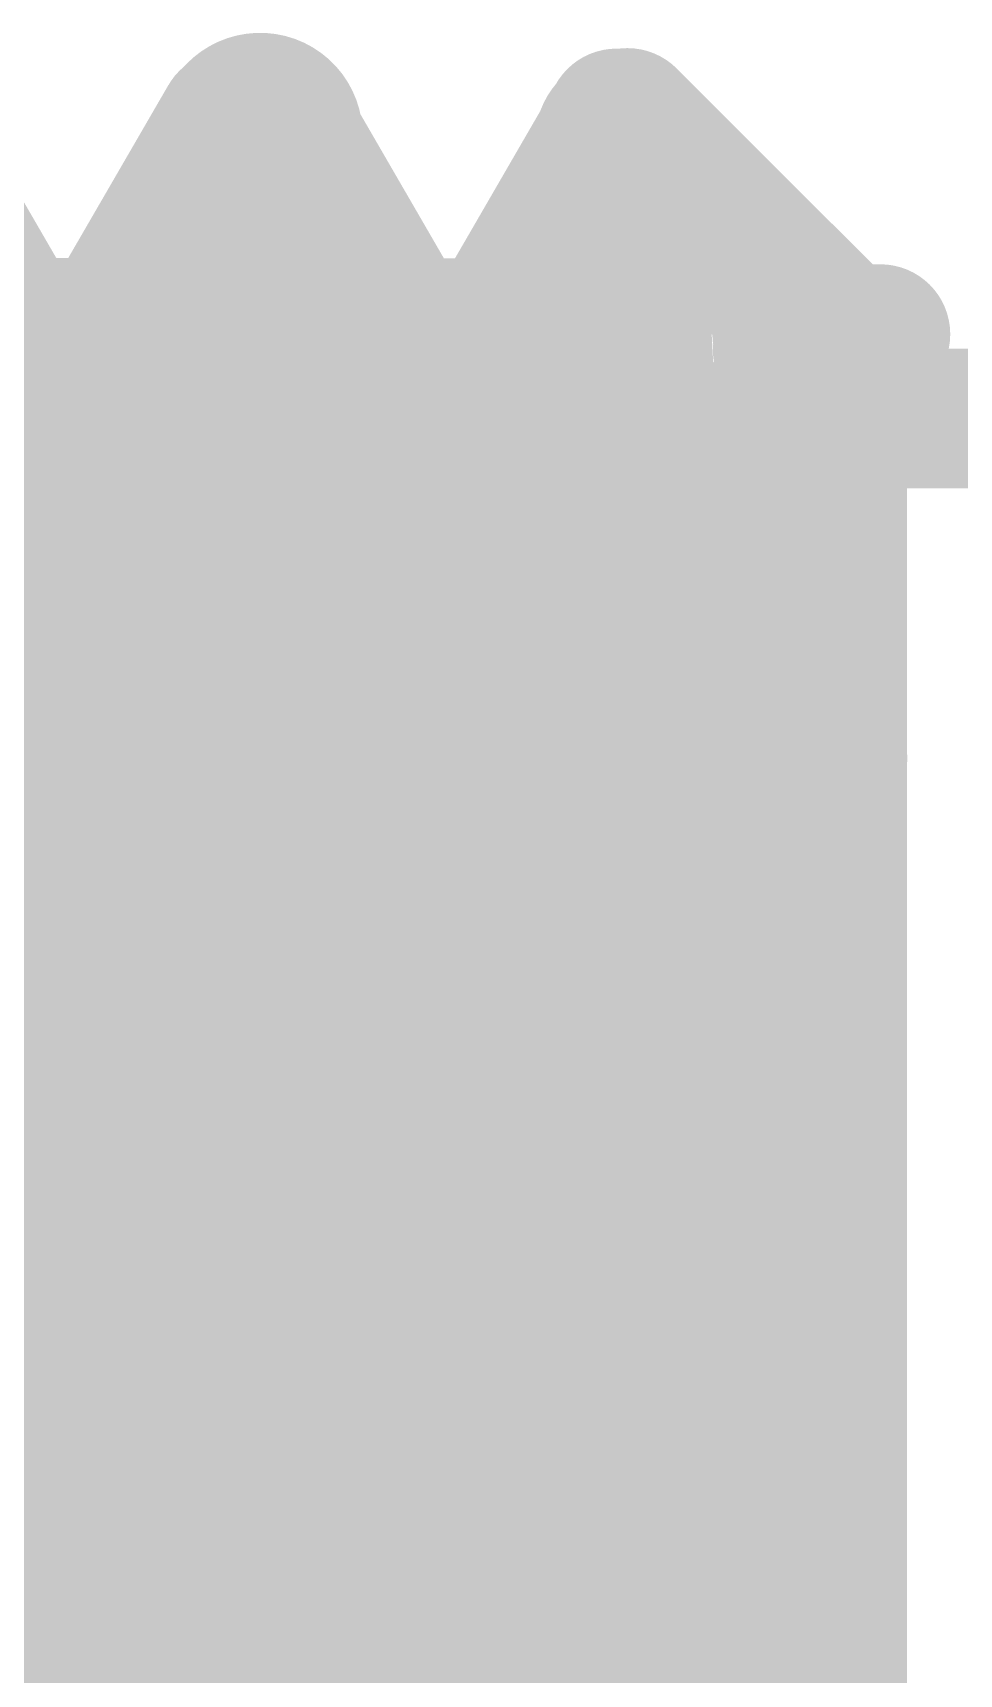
# Model space of a CAD drawing. Header units: millimetres. Extents: x 6.83 to 16.18, y 4.59 to 12.3.
# Drawn here: x 6.9629 to 7.0291, y 5.7708 to 5.8882 of the extents above; entities that cross this region are included whole.
import ezdxf

# ---------------------------------------------------------------- set-up
doc = ezdxf.new("R2010")
doc.units = ezdxf.units.MM
doc.header["$MEASUREMENT"] = 0
doc.layers.add('TopOverlay', color=2, linetype='Continuous')

msp = doc.modelspace()

# ---------------------------------------------------------------- linework, layer by layer
at = {"layer": 'TopOverlay', "const_width": 0.01}
for points in [[(6.9768272, 5.8806508, -3.620632245332294), (6.9782676, 5.8787344)], [(6.9791838, 5.875851, -0.05058404973358496), (6.9805688, 5.8821382)], [(6.9805689, 5.8821382, -0.01974520334504206), (6.9812614, 5.8797154)], [(7.0038978, 5.8798814, -0.3876766281688802), (7.0045668, 5.8817086)], [(6.9761624, 5.8781608, -0.02093673296520338), (6.9768271, 5.8806507)], [(7.0054309, 5.8809785, -0.01698169080723096), (7.0070587, 5.850807)], [(6.9812613, 5.8797154, -0.02474195630065146), (6.9819538, 5.875851)], [(7.00323, 5.8743767, -0.01122441712861693), (7.0038978, 5.8798813)], [(6.9754978, 5.8740077, -0.02395147392654621), (6.9761624, 5.8781608)], [(6.9782675, 5.8787343, -0.008109974182299048), (6.9789882, 5.8711435)], [(6.9784914, 5.8691476, -0.01327861982527306), (6.9791839, 5.8758511)], [(6.9819539, 5.875851, -0.01327853120147459), (6.9826464, 5.8691474)], [(6.9748332, 5.8667463, -0.01073074435508702), (6.9754978, 5.8740078)], [(7.0025611, 5.8667844, -0.006836241171460583), (7.00323, 5.8743767)], [(6.977799, 5.8592205, -0.005152494999374106), (6.9784915, 5.8691476)], [(6.9826463, 5.8691474, -0.005152457688708259), (6.9833388, 5.8592202)], [(6.9682108, 5.8666164, -0.005306519033942178), (6.9682392, 5.866789)], [(6.9682392, 5.866789, -0.01039464427181771), (6.9682677, 5.8669342)], [(6.9682677, 5.8669342, -0.02326882948753859), (6.9682961, 5.867043)], [(6.9682961, 5.867043, -0.07629403767443692), (6.9683246, 5.8671062)], [(6.9683245, 5.8671062, -0.4853903803585072), (6.968353, 5.8671148)], [(6.968353, 5.8671147, -0.1216568620260989), (6.9683815, 5.8670624)], [(6.9683815, 5.8670624, -0.02364708106861021), (6.96841, 5.8669638)], [(6.96841, 5.8669638, -0.005274948820598039), (6.9684385, 5.866842)], [(6.9684385, 5.866842, -0.0955930982524368), (6.9711563, 5.8478146)], [(6.9865128, 5.8476284, -0.09316207417608682), (6.9892174, 5.8670428)], [(6.9892174, 5.8670428, -0.0854716310265636), (6.9906046, 5.86196)], [(6.9590639, 5.8509273, -0.3618337891088683), (6.9618316, 5.8657452)], [(6.9618315, 5.8657452, -0.09876718133826155), (6.9631866, 5.8599219)], [(6.994493, 5.8600398, -0.1976352783957118), (6.9958778, 5.8655819)], [(6.9961465, 5.8660975, -0.136149057804307), (6.9988578, 5.8476659)], [(6.9906045, 5.86196, -0.0167532485353192), (6.9919913, 5.8469683)], [(6.9658274, 5.8486798, -0.005338427866208605), (6.9669514, 5.8610176)], [(7.0130691, 5.8292283, -0.01448588326106275), (7.0154886, 5.8615713)], [(6.9631867, 5.8599219, -0.01156821772016065), (6.9645412, 5.8432406)], [(6.9931084, 5.8427303, -0.009570692669118698), (6.994493, 5.8600398)], [(6.9576796, 5.8293535, -0.006271319369523165), (6.9590639, 5.8509272)], [(6.9647011, 5.831128, -0.005876777637598842), (6.9658273, 5.8486797)], [(6.9711562, 5.8478146, -0.004600408952048649), (6.9725152, 5.825165)], [(6.98516, 5.8252269, -0.005334933454664526), (6.986513, 5.8476284)], [(6.9988577, 5.8476659, -0.005231227283991229), (7.0002132, 5.8252495)], [(6.9919913, 5.8469683, -0.004398921093132588), (6.9933781, 5.8234624)]]:
    msp.add_lwpolyline(points, format="xyb", dxfattribs=at)
for points in [[(6.9751964, 5.8790108), (6.9769163, 5.8819816)], [(6.9771064, 5.8821382), (6.9805689, 5.8821382)], [(6.9807947, 5.8819845), (6.9816748, 5.8804636)], [(7.0029148, 5.8791043), (7.0046507, 5.8821042)], [(7.0045668, 5.8817085), (7.0054127, 5.8809963)], [(7.0054127, 5.8809962), (7.0054127, 5.8821382)], [(7.0054127, 5.8821382), (7.0122239, 5.8753273)], [(6.9816748, 5.8804636), (6.9825549, 5.8789427)], [(7.0054127, 5.8576203), (7.0054127, 5.8809962)], [(6.9743365, 5.8775254), (6.9751964, 5.8790108)], [(6.9825549, 5.8789427), (6.983435, 5.8774217)], [(7.0020468, 5.8776043), (7.0029148, 5.8791043)], [(6.9734765, 5.8760401), (6.9743365, 5.8775254)], [(6.983435, 5.8774217), (6.9843151, 5.8759008)], [(7.0011788, 5.8761043), (7.0020468, 5.8776043)], [(6.9726166, 5.8745547), (6.9734765, 5.8760401)], [(6.9843151, 5.8759008), (6.9851953, 5.8743799)], [(7.0003108, 5.8746043), (7.0011788, 5.8761043)], [(6.9717566, 5.8730694), (6.9726166, 5.8745547)], [(6.9994428, 5.8731042), (7.0003108, 5.8746043)], [(7.0122285, 5.8753189), (7.0169494, 5.8671426)], [(7.0122297, 5.8753195), (7.0204095, 5.8671401)], [(6.9574926, 5.874383), (6.9583728, 5.8728621)], [(6.9851953, 5.8743799), (6.9860755, 5.872859)], [(6.9583728, 5.8728621), (6.959253, 5.8713412)], [(6.9708966, 5.8715841), (6.9717566, 5.8730694)], [(6.9860755, 5.872859), (6.9869557, 5.8713382)], [(6.9985747, 5.8716042), (6.9994428, 5.8731042)], [(6.959253, 5.8713412), (6.9601332, 5.8698203)], [(6.9700365, 5.8700988), (6.9708966, 5.8715841)], [(6.9789882, 5.8711436), (6.9797086, 5.861365)], [(6.9869557, 5.8713382), (6.9878359, 5.8698173)], [(6.9977066, 5.8701041), (6.9985747, 5.8716042)], [(6.9691765, 5.8686135), (6.9700365, 5.8700988)], [(6.9968385, 5.868604), (6.9977066, 5.8701041)], [(6.9601332, 5.8698203), (6.9618937, 5.8667786)], [(6.9878359, 5.8698173), (6.9895964, 5.8667757)], [(6.9683165, 5.8671283), (6.9691765, 5.8686135)], [(6.9959704, 5.8671039), (6.9968385, 5.868604)], [(6.9614731, 5.8671283), (6.9616913, 5.8671283)], [(6.9616913, 5.8671283), (6.9684848, 5.8671283)], [(6.9680865, 5.8667314), (6.9683165, 5.8671283)], [(6.968154, 5.8662257), (6.9682108, 5.8666164)], [(6.9741687, 5.8564635), (6.9748332, 5.8667463)], [(6.9891787, 5.8671039), (6.9894063, 5.8671039)], [(6.9894063, 5.8671039), (6.9961904, 5.8671039)], [(6.9958173, 5.8668395), (6.9959704, 5.8671039)], [(7.0018924, 5.8566698), (7.0025611, 5.8667844)], [(7.0164854, 5.8666733), (7.020413, 5.8666733)], [(7.0165247, 5.8655229), (7.0169494, 5.8671426)], [(7.0169506, 5.8670857), (7.0204107, 5.8670857)], [(7.020413, 5.6551383), (7.020413, 5.8671366)], [(7.020413, 5.8653084), (7.020413, 5.8670857)], [(7.020413, 5.8666733), (7.0234971, 5.8666733)], [(6.9797086, 5.861365), (6.9804291, 5.8493219)], [(7.020413, 5.8606383), (7.16941, 5.8606383)], [(6.9771064, 5.8466983), (6.9777989, 5.8592205)], [(6.9833388, 5.8592203), (6.9840313, 5.8466981)], [(6.9735041, 5.8439034), (6.9741687, 5.8564635)], [(7.0012241, 5.8443314), (7.0018924, 5.8566698)], [(7.0070587, 5.850807), (7.0078839, 5.8235202)], [(6.9804291, 5.8493219), (6.9811497, 5.8348017)], [(6.9764139, 5.8321891), (6.9771064, 5.8466983)], [(6.9840313, 5.8466981), (6.9847238, 5.832189)], [(7.0005558, 5.8301146), (7.0012241, 5.8443314)], [(6.9645411, 5.8432406), (6.9658956, 5.8191765)], [(6.9728396, 5.8296573), (6.9735041, 5.8439034)], [(6.9917232, 5.818026), (6.9931083, 5.8427303)], [(7.0194237, 5.8177714), (7.0204095, 5.8363911)], [(7.019807, 5.8191265), (7.0204248, 5.8364056)], [(6.9811497, 5.8348017), (6.9818704, 5.8181525)], [(6.9635758, 5.8085971), (6.9647012, 5.831128)], [(6.9757214, 5.816042), (6.9764139, 5.8321891)], [(6.9847238, 5.832189), (6.9854163, 5.8160418)], [(6.9998871, 5.8143048), (7.0005558, 5.8301146)], [(6.9721751, 5.8139802), (6.9728396, 5.8296573)], [(7.0118593, 5.8045108), (7.0130691, 5.8292283)], [(6.9838076, 5.7966887), (6.9851599, 5.8252269)], [(7.0002132, 5.8252495), (7.0015695, 5.7966647)], [(6.9725152, 5.8251649), (6.9738741, 5.7965624)], [(6.9933782, 5.8234624), (6.9947649, 5.7938885)], [(7.0078839, 5.8235202), (7.0087113, 5.7911077)], [(6.9658956, 5.8191765), (6.9672501, 5.7896208)], [(7.0192343, 5.7990582), (7.019807, 5.8191265)], [(6.9818704, 5.8181525), (6.9825911, 5.7999678)], [(6.9903386, 5.7875508), (6.9917232, 5.818026)], [(7.0184394, 5.7968796), (7.0194237, 5.8177714)], [(6.9577166, 5.8160418), (6.9584091, 5.7985454)], [(6.9750289, 5.7985455), (6.9757214, 5.816042)], [(6.9854163, 5.8160418), (6.9861088, 5.7985454)], [(6.9715105, 5.7970917), (6.9721751, 5.8139802)], [(6.9992184, 5.7972747), (6.9998871, 5.8143048)], [(6.9624509, 5.7831865), (6.9635758, 5.8085971)], [(7.0106499, 5.776728), (7.0118593, 5.8045108)], [(6.9825911, 5.7999678), (6.9833115, 5.7807983)], [(6.9584091, 5.7985454), (6.9597941, 5.7611383)], [(6.9743364, 5.7800842), (6.9750289, 5.7985455)], [(6.9861088, 5.7985454), (6.9874938, 5.7611383)], [(7.0186311, 5.777067), (7.0192343, 5.7990582)], [(6.9701815, 5.7611383), (6.9715105, 5.7970917)], [(6.9978818, 5.7611392), (6.9992184, 5.7972747)], [(6.9738741, 5.7965624), (6.9752336, 5.7645807)], [(6.9824553, 5.7648848), (6.9838076, 5.7966887)], [(7.0015695, 5.7966647), (7.0029252, 5.764785)], [(7.0174553, 5.7737704), (7.0184394, 5.7968796)], [(6.9947649, 5.7938885), (6.9961521, 5.7610774)], [(7.0087113, 5.7911077), (7.0095504, 5.7562514)], [(6.9672501, 5.7896208), (6.9686052, 5.7573996)], [(6.9889536, 5.7545792), (6.9903386, 5.7875508)], [(6.9613244, 5.7562911), (6.9624509, 5.7831865)], [(6.9833115, 5.7807983), (6.9840319, 5.7611383)], [(6.9736439, 5.7611383), (6.9743364, 5.7800842)], [(7.0180289, 5.7542111), (7.0186311, 5.777067)], [(7.0094403, 5.7477266), (7.0106499, 5.776728)], [(7.0164697, 5.7501538), (7.0174553, 5.7737704)]]:
    msp.add_lwpolyline(points, dxfattribs=at)
at = {"layer": 'TopOverlay', "const_width": 0.005}
for points in [[(6.9744163, 5.8819816, 1), (6.9794163, 5.8819816, 1)], [(6.9746064, 5.8821382, 1), (6.9796064, 5.8821382, 1)], [(6.9780688, 5.8821382, 1), (6.9830688, 5.8821382, 1)], [(6.9780689, 5.8821382, 1), (6.9830689, 5.8821382, 1)], [(6.9780689, 5.8821382, 1), (6.9830689, 5.8821382, 1)], [(6.9782947, 5.8819845, 1), (6.9832947, 5.8819845, 1)], [(7.0020668, 5.8817086, 1), (7.0070668, 5.8817086, 1)], [(7.0020668, 5.8817085, 1), (7.0070668, 5.8817085, 1)], [(7.0021507, 5.8821042, 1), (7.0071507, 5.8821042, 1)], [(7.0029127, 5.8821382, 1), (7.0079127, 5.8821382, 1)], [(7.0029127, 5.8821382, 1), (7.0079127, 5.8821382, 1)], [(6.9743271, 5.8806507, 1), (6.9793271, 5.8806507, 1)], [(6.9743272, 5.8806508, 1), (6.9793272, 5.8806508, 1)], [(6.9791748, 5.8804636, 1), (6.9841748, 5.8804636, 1)], [(6.9791748, 5.8804636, 1), (6.9841748, 5.8804636, 1)], [(7.0029127, 5.8809963, 1), (7.0079127, 5.8809963, 1)], [(7.0029127, 5.8809962, 1), (7.0079127, 5.8809962, 1)], [(7.0029127, 5.8809962, 1), (7.0079127, 5.8809962, 1)], [(7.0029309, 5.8809785, 1), (7.0079309, 5.8809785, 1)], [(6.9787613, 5.8797154, 1), (6.9837613, 5.8797154, 1)], [(6.9787614, 5.8797154, 1), (6.9837614, 5.8797154, 1)], [(7.0013978, 5.8798814, 1), (7.0063978, 5.8798814, 1)], [(7.0013978, 5.8798813, 1), (7.0063978, 5.8798813, 1)], [(6.9726964, 5.8790108, 1), (6.9776964, 5.8790108, 1)], [(6.9726964, 5.8790108, 1), (6.9776964, 5.8790108, 1)], [(6.9736624, 5.8781608, 1), (6.9786624, 5.8781608, 1)], [(6.9736624, 5.8781608, 1), (6.9786624, 5.8781608, 1)], [(6.9757675, 5.8787343, 1), (6.9807675, 5.8787343, 1)], [(6.9757676, 5.8787344, 1), (6.9807676, 5.8787344, 1)], [(6.9800549, 5.8789427, 1), (6.9850549, 5.8789427, 1)], [(6.9800549, 5.8789427, 1), (6.9850549, 5.8789427, 1)], [(7.0004148, 5.8791043, 1), (7.0054148, 5.8791043, 1)], [(7.0004148, 5.8791043, 1), (7.0054148, 5.8791043, 1)], [(6.9718365, 5.8775254, 1), (6.9768365, 5.8775254, 1)], [(6.9718365, 5.8775254, 1), (6.9768365, 5.8775254, 1)], [(6.980935, 5.8774217, 1), (6.985935, 5.8774217, 1)], [(6.980935, 5.8774217, 1), (6.985935, 5.8774217, 1)], [(6.9995468, 5.8776043, 1), (7.0045468, 5.8776043, 1)], [(6.9995468, 5.8776043, 1), (7.0045468, 5.8776043, 1)], [(6.9709765, 5.8760401, 1), (6.9759765, 5.8760401, 1)], [(6.9709765, 5.8760401, 1), (6.9759765, 5.8760401, 1)], [(6.9766838, 5.875851, 1), (6.9816838, 5.875851, 1)], [(6.9766839, 5.8758511, 1), (6.9816839, 5.8758511, 1)], [(6.9794538, 5.875851, 1), (6.9844538, 5.875851, 1)], [(6.9794539, 5.875851, 1), (6.9844539, 5.875851, 1)], [(6.9818151, 5.8759008, 1), (6.9868151, 5.8759008, 1)], [(6.9818151, 5.8759008, 1), (6.9868151, 5.8759008, 1)], [(6.9986788, 5.8761043, 1), (7.0036788, 5.8761043, 1)], [(6.9986788, 5.8761043, 1), (7.0036788, 5.8761043, 1)], [(6.9701166, 5.8745547, 1), (6.9751166, 5.8745547, 1)], [(6.9701166, 5.8745547, 1), (6.9751166, 5.8745547, 1)], [(6.9978108, 5.8746043, 1), (7.0028108, 5.8746043, 1)], [(6.9978108, 5.8746043, 1), (7.0028108, 5.8746043, 1)], [(7.0097239, 5.8753273, 1), (7.0147239, 5.8753273, 1)], [(7.0097285, 5.8753189, 1), (7.0147285, 5.8753189, 1)], [(7.0097297, 5.8753195, 1), (7.0147297, 5.8753195, 1)], [(6.9729978, 5.8740078, 1), (6.9779978, 5.8740078, 1)], [(6.9729978, 5.8740077, 1), (6.9779978, 5.8740077, 1)], [(6.9826953, 5.8743799, 1), (6.9876953, 5.8743799, 1)], [(6.9826953, 5.8743799, 1), (6.9876953, 5.8743799, 1)], [(7.00073, 5.8743767, 1), (7.00573, 5.8743767, 1)], [(7.00073, 5.8743767, 1), (7.00573, 5.8743767, 1)], [(6.9558728, 5.8728621, 1), (6.9608728, 5.8728621, 1)], [(6.9558728, 5.8728621, 1), (6.9608728, 5.8728621, 1)], [(6.9692566, 5.8730694, 1), (6.9742566, 5.8730694, 1)], [(6.9692566, 5.8730694, 1), (6.9742566, 5.8730694, 1)], [(6.9835755, 5.872859, 1), (6.9885755, 5.872859, 1)], [(6.9835755, 5.872859, 1), (6.9885755, 5.872859, 1)], [(6.9969428, 5.8731042, 1), (7.0019428, 5.8731042, 1)], [(6.9969428, 5.8731042, 1), (7.0019428, 5.8731042, 1)], [(6.956753, 5.8713412, 1), (6.961753, 5.8713412, 1)], [(6.956753, 5.8713412, 1), (6.961753, 5.8713412, 1)], [(6.9683966, 5.8715841, 1), (6.9733966, 5.8715841, 1)], [(6.9683966, 5.8715841, 1), (6.9733966, 5.8715841, 1)], [(6.9764882, 5.8711436, 1), (6.9814882, 5.8711436, 1)], [(6.9764882, 5.8711435, 1), (6.9814882, 5.8711435, 1)], [(6.9844557, 5.8713382, 1), (6.9894557, 5.8713382, 1)], [(6.9844557, 5.8713382, 1), (6.9894557, 5.8713382, 1)], [(6.9960747, 5.8716042, 1), (7.0010747, 5.8716042, 1)], [(6.9960747, 5.8716042, 1), (7.0010747, 5.8716042, 1)], [(6.9675365, 5.8700988, 1), (6.9725365, 5.8700988, 1)], [(6.9675365, 5.8700988, 1), (6.9725365, 5.8700988, 1)], [(6.9952066, 5.8701041, 1), (7.0002066, 5.8701041, 1)], [(6.9952066, 5.8701041, 1), (7.0002066, 5.8701041, 1)], [(6.9576332, 5.8698203, 1), (6.9626332, 5.8698203, 1)], [(6.9576332, 5.8698203, 1), (6.9626332, 5.8698203, 1)], [(6.9759914, 5.8691476, 1), (6.9809914, 5.8691476, 1)], [(6.9759915, 5.8691476, 1), (6.9809915, 5.8691476, 1)], [(6.9801463, 5.8691474, 1), (6.9851463, 5.8691474, 1)], [(6.9801464, 5.8691474, 1), (6.9851464, 5.8691474, 1)], [(6.9853359, 5.8698173, 1), (6.9903359, 5.8698173, 1)], [(6.9853359, 5.8698173, 1), (6.9903359, 5.8698173, 1)], [(6.9666765, 5.8686135, 1), (6.9716765, 5.8686135, 1)], [(6.9666765, 5.8686135, 1), (6.9716765, 5.8686135, 1)], [(6.9943385, 5.868604, 1), (6.9993385, 5.868604, 1)], [(6.9943385, 5.868604, 1), (6.9993385, 5.868604, 1)], [(6.9589731, 5.8671283, 1), (6.9639731, 5.8671283, 1)], [(6.9591913, 5.8671283, 1), (6.9641913, 5.8671283, 1)], [(6.9591913, 5.8671283, 1), (6.9641913, 5.8671283, 1)], [(6.9593937, 5.8667786, 1), (6.9643937, 5.8667786, 1)], [(6.9655865, 5.8667314, 1), (6.9705865, 5.8667314, 1)], [(6.9657108, 5.8666164, 1), (6.9707108, 5.8666164, 1)], [(6.9657108, 5.8666164, 1), (6.9707108, 5.8666164, 1)], [(6.9657392, 5.866789, 1), (6.9707392, 5.866789, 1)], [(6.9657392, 5.866789, 1), (6.9707392, 5.866789, 1)], [(6.9657677, 5.8669342, 1), (6.9707677, 5.8669342, 1)], [(6.9657677, 5.8669342, 1), (6.9707677, 5.8669342, 1)], [(6.9657961, 5.867043, 1), (6.9707961, 5.867043, 1)], [(6.9657961, 5.867043, 1), (6.9707961, 5.867043, 1)], [(6.9658165, 5.8671283, 1), (6.9708165, 5.8671283, 1)], [(6.9658165, 5.8671283, 1), (6.9708165, 5.8671283, 1)], [(6.9658245, 5.8671062, 1), (6.9708245, 5.8671062, 1)], [(6.9658246, 5.8671062, 1), (6.9708246, 5.8671062, 1)], [(6.965853, 5.8671148, 1), (6.970853, 5.8671148, 1)], [(6.965853, 5.8671147, 1), (6.970853, 5.8671147, 1)], [(6.9658815, 5.8670624, 1), (6.9708815, 5.8670624, 1)], [(6.9658815, 5.8670624, 1), (6.9708815, 5.8670624, 1)], [(6.96591, 5.8669638, 1), (6.97091, 5.8669638, 1)], [(6.96591, 5.8669638, 1), (6.97091, 5.8669638, 1)], [(6.9659385, 5.866842, 1), (6.9709385, 5.866842, 1)], [(6.9659385, 5.866842, 1), (6.9709385, 5.866842, 1)], [(6.9659848, 5.8671283, 1), (6.9709848, 5.8671283, 1)], [(6.9723332, 5.8667463, 1), (6.9773332, 5.8667463, 1)], [(6.9723332, 5.8667463, 1), (6.9773332, 5.8667463, 1)], [(6.9866787, 5.8671039, 1), (6.9916787, 5.8671039, 1)], [(6.9867174, 5.8670428, 1), (6.9917174, 5.8670428, 1)], [(6.9867174, 5.8670428, 1), (6.9917174, 5.8670428, 1)], [(6.9869063, 5.8671039, 1), (6.9919063, 5.8671039, 1)], [(6.9869063, 5.8671039, 1), (6.9919063, 5.8671039, 1)], [(6.9870964, 5.8667757, 1), (6.9920964, 5.8667757, 1)], [(6.9933173, 5.8668395, 1), (6.9983173, 5.8668395, 1)], [(6.9934704, 5.8671039, 1), (6.9984704, 5.8671039, 1)], [(6.9934704, 5.8671039, 1), (6.9984704, 5.8671039, 1)], [(6.9936904, 5.8671039, 1), (6.9986904, 5.8671039, 1)], [(7.0000611, 5.8667844, 1), (7.0050611, 5.8667844, 1)], [(7.0000611, 5.8667844, 1), (7.0050611, 5.8667844, 1)], [(7.0139854, 5.8666733, 1), (7.0189854, 5.8666733, 1)], [(7.0144494, 5.8671426, 1), (7.0194494, 5.8671426, 1)], [(7.0144494, 5.8671426, 1), (7.0194494, 5.8671426, 1)], [(7.0144506, 5.8670857, 1), (7.0194506, 5.8670857, 1)], [(7.0179095, 5.8671401, 1), (7.0229095, 5.8671401, 1)], [(7.0179107, 5.8670857, 1), (7.0229107, 5.8670857, 1)], [(7.017913, 5.8671366, 1), (7.022913, 5.8671366, 1)], [(7.017913, 5.8670857, 1), (7.022913, 5.8670857, 1)], [(7.017913, 5.8666733, 1), (7.022913, 5.8666733, 1)], [(7.017913, 5.8666733, 1), (7.022913, 5.8666733, 1)], [(7.0209971, 5.8666733, 1), (7.0259971, 5.8666733, 1)], [(6.9593315, 5.8657452, 1), (6.9643315, 5.8657452, 1)], [(6.9593316, 5.8657452, 1), (6.9643316, 5.8657452, 1)], [(6.965654, 5.8662257, 1), (6.970654, 5.8662257, 1)], [(6.9933778, 5.8655819, 1), (6.9983778, 5.8655819, 1)], [(6.9936465, 5.8660975, 1), (6.9986465, 5.8660975, 1)], [(7.0140247, 5.8655229, 1), (7.0190247, 5.8655229, 1)], [(7.017913, 5.8653084, 1), (7.022913, 5.8653084, 1)], [(6.9881045, 5.86196, 1), (6.9931045, 5.86196, 1)], [(6.9881046, 5.86196, 1), (6.9931046, 5.86196, 1)], [(6.9644514, 5.8610176, 1), (6.9694514, 5.8610176, 1)], [(6.9772086, 5.861365, 1), (6.9822086, 5.861365, 1)], [(6.9772086, 5.861365, 1), (6.9822086, 5.861365, 1)], [(7.0129886, 5.8615713, 1), (7.0179886, 5.8615713, 1)], [(7.017913, 5.8606383, 1), (7.022913, 5.8606383, 1)], [(6.9606866, 5.8599219, 1), (6.9656866, 5.8599219, 1)], [(6.9606867, 5.8599219, 1), (6.9656867, 5.8599219, 1)], [(6.991993, 5.8600398, 1), (6.996993, 5.8600398, 1)], [(6.991993, 5.8600398, 1), (6.996993, 5.8600398, 1)], [(6.9752989, 5.8592205, 1), (6.9802989, 5.8592205, 1)], [(6.975299, 5.8592205, 1), (6.980299, 5.8592205, 1)], [(6.9808388, 5.8592203, 1), (6.9858388, 5.8592203, 1)], [(6.9808388, 5.8592202, 1), (6.9858388, 5.8592202, 1)], [(7.0029127, 5.8576203, 1), (7.0079127, 5.8576203, 1)], [(6.9716687, 5.8564635, 1), (6.9766687, 5.8564635, 1)], [(6.9716687, 5.8564635, 1), (6.9766687, 5.8564635, 1)], [(6.9993924, 5.8566698, 1), (7.0043924, 5.8566698, 1)], [(6.9993924, 5.8566698, 1), (7.0043924, 5.8566698, 1)], [(6.9565639, 5.8509273, 1), (6.9615639, 5.8509273, 1)], [(6.9565639, 5.8509272, 1), (6.9615639, 5.8509272, 1)], [(7.0045587, 5.850807, 1), (7.0095587, 5.850807, 1)], [(7.0045587, 5.850807, 1), (7.0095587, 5.850807, 1)], [(6.9779291, 5.8493219, 1), (6.9829291, 5.8493219, 1)], [(6.9779291, 5.8493219, 1), (6.9829291, 5.8493219, 1)], [(6.9633273, 5.8486797, 1), (6.9683273, 5.8486797, 1)], [(6.9633274, 5.8486798, 1), (6.9683274, 5.8486798, 1)], [(6.9686562, 5.8478146, 1), (6.9736562, 5.8478146, 1)], [(6.9686563, 5.8478146, 1), (6.9736563, 5.8478146, 1)], [(6.9840128, 5.8476284, 1), (6.9890128, 5.8476284, 1)], [(6.984013, 5.8476284, 1), (6.989013, 5.8476284, 1)], [(6.9963577, 5.8476659, 1), (7.0013577, 5.8476659, 1)], [(6.9963578, 5.8476659, 1), (7.0013578, 5.8476659, 1)], [(6.9746064, 5.8466983, 1), (6.9796064, 5.8466983, 1)], [(6.9746064, 5.8466983, 1), (6.9796064, 5.8466983, 1)], [(6.9815313, 5.8466981, 1), (6.9865313, 5.8466981, 1)], [(6.9815313, 5.8466981, 1), (6.9865313, 5.8466981, 1)], [(6.9894913, 5.8469683, 1), (6.9944913, 5.8469683, 1)], [(6.9894913, 5.8469683, 1), (6.9944913, 5.8469683, 1)], [(6.9987241, 5.8443314, 1), (7.0037241, 5.8443314, 1)], [(6.9987241, 5.8443314, 1), (7.0037241, 5.8443314, 1)], [(6.9620411, 5.8432406, 1), (6.9670411, 5.8432406, 1)], [(6.9620412, 5.8432406, 1), (6.9670412, 5.8432406, 1)], [(6.9710041, 5.8439034, 1), (6.9760041, 5.8439034, 1)], [(6.9710041, 5.8439034, 1), (6.9760041, 5.8439034, 1)], [(6.9906083, 5.8427303, 1), (6.9956083, 5.8427303, 1)], [(6.9906084, 5.8427303, 1), (6.9956084, 5.8427303, 1)], [(7.0179095, 5.8363911, 1), (7.0229095, 5.8363911, 1)], [(7.0179248, 5.8364056, 1), (7.0229248, 5.8364056, 1)], [(6.9786497, 5.8348017, 1), (6.9836497, 5.8348017, 1)], [(6.9786497, 5.8348017, 1), (6.9836497, 5.8348017, 1)], [(6.9622011, 5.831128, 1), (6.9672011, 5.831128, 1)], [(6.9622012, 5.831128, 1), (6.9672012, 5.831128, 1)], [(6.9739139, 5.8321891, 1), (6.9789139, 5.8321891, 1)], [(6.9739139, 5.8321891, 1), (6.9789139, 5.8321891, 1)], [(6.9822238, 5.832189, 1), (6.9872238, 5.832189, 1)], [(6.9822238, 5.832189, 1), (6.9872238, 5.832189, 1)], [(6.9980558, 5.8301146, 1), (7.0030558, 5.8301146, 1)], [(6.9980558, 5.8301146, 1), (7.0030558, 5.8301146, 1)], [(6.9703396, 5.8296573, 1), (6.9753396, 5.8296573, 1)], [(6.9703396, 5.8296573, 1), (6.9753396, 5.8296573, 1)], [(7.0105691, 5.8292283, 1), (7.0155691, 5.8292283, 1)], [(7.0105691, 5.8292283, 1), (7.0155691, 5.8292283, 1)], [(6.9826599, 5.8252269, 1), (6.9876599, 5.8252269, 1)], [(6.98266, 5.8252269, 1), (6.98766, 5.8252269, 1)], [(6.9977132, 5.8252495, 1), (7.0027132, 5.8252495, 1)], [(6.9977132, 5.8252495, 1), (7.0027132, 5.8252495, 1)], [(6.9700152, 5.825165, 1), (6.9750152, 5.825165, 1)], [(6.9700152, 5.8251649, 1), (6.9750152, 5.8251649, 1)], [(6.9908781, 5.8234624, 1), (6.9958781, 5.8234624, 1)], [(6.9908782, 5.8234624, 1), (6.9958782, 5.8234624, 1)], [(7.0053839, 5.8235202, 1), (7.0103839, 5.8235202, 1)], [(7.0053839, 5.8235202, 1), (7.0103839, 5.8235202, 1)], [(6.9633956, 5.8191765, 1), (6.9683956, 5.8191765, 1)], [(6.9633956, 5.8191765, 1), (6.9683956, 5.8191765, 1)], [(7.017307, 5.8191265, 1), (7.022307, 5.8191265, 1)], [(7.017307, 5.8191265, 1), (7.022307, 5.8191265, 1)], [(6.9793704, 5.8181525, 1), (6.9843704, 5.8181525, 1)], [(6.9793704, 5.8181525, 1), (6.9843704, 5.8181525, 1)], [(6.9892232, 5.818026, 1), (6.9942232, 5.818026, 1)], [(6.9892232, 5.818026, 1), (6.9942232, 5.818026, 1)], [(7.0169237, 5.8177714, 1), (7.0219237, 5.8177714, 1)], [(7.0169237, 5.8177714, 1), (7.0219237, 5.8177714, 1)], [(6.9732214, 5.816042, 1), (6.9782214, 5.816042, 1)], [(6.9732214, 5.816042, 1), (6.9782214, 5.816042, 1)], [(6.9829163, 5.8160418, 1), (6.9879163, 5.8160418, 1)], [(6.9829163, 5.8160418, 1), (6.9879163, 5.8160418, 1)], [(6.9696751, 5.8139802, 1), (6.9746751, 5.8139802, 1)], [(6.9696751, 5.8139802, 1), (6.9746751, 5.8139802, 1)], [(6.9973871, 5.8143048, 1), (7.0023871, 5.8143048, 1)], [(6.9973871, 5.8143048, 1), (7.0023871, 5.8143048, 1)], [(6.9610758, 5.8085971, 1), (6.9660758, 5.8085971, 1)], [(6.9610758, 5.8085971, 1), (6.9660758, 5.8085971, 1)], [(7.0093593, 5.8045108, 1), (7.0143593, 5.8045108, 1)], [(7.0093593, 5.8045108, 1), (7.0143593, 5.8045108, 1)], [(6.9800911, 5.7999678, 1), (6.9850911, 5.7999678, 1)], [(6.9800911, 5.7999678, 1), (6.9850911, 5.7999678, 1)], [(6.9559091, 5.7985454, 1), (6.9609091, 5.7985454, 1)], [(6.9559091, 5.7985454, 1), (6.9609091, 5.7985454, 1)], [(6.9725289, 5.7985455, 1), (6.9775289, 5.7985455, 1)], [(6.9725289, 5.7985455, 1), (6.9775289, 5.7985455, 1)], [(6.9836088, 5.7985454, 1), (6.9886088, 5.7985454, 1)], [(6.9836088, 5.7985454, 1), (6.9886088, 5.7985454, 1)], [(7.0167343, 5.7990582, 1), (7.0217343, 5.7990582, 1)], [(7.0167343, 5.7990582, 1), (7.0217343, 5.7990582, 1)], [(6.9690105, 5.7970917, 1), (6.9740105, 5.7970917, 1)], [(6.9690105, 5.7970917, 1), (6.9740105, 5.7970917, 1)], [(6.9967184, 5.7972747, 1), (7.0017184, 5.7972747, 1)], [(6.9967184, 5.7972747, 1), (7.0017184, 5.7972747, 1)], [(6.9713741, 5.7965624, 1), (6.9763741, 5.7965624, 1)], [(6.9713741, 5.7965624, 1), (6.9763741, 5.7965624, 1)], [(6.9813076, 5.7966887, 1), (6.9863076, 5.7966887, 1)], [(6.9813076, 5.7966887, 1), (6.9863076, 5.7966887, 1)], [(6.9990695, 5.7966647, 1), (7.0040695, 5.7966647, 1)], [(6.9990695, 5.7966647, 1), (7.0040695, 5.7966647, 1)], [(7.0159394, 5.7968796, 1), (7.0209394, 5.7968796, 1)], [(7.0159394, 5.7968796, 1), (7.0209394, 5.7968796, 1)], [(6.9922649, 5.7938885, 1), (6.9972649, 5.7938885, 1)], [(6.9922649, 5.7938885, 1), (6.9972649, 5.7938885, 1)], [(7.0062113, 5.7911077, 1), (7.0112113, 5.7911077, 1)], [(7.0062113, 5.7911077, 1), (7.0112113, 5.7911077, 1)], [(6.9647501, 5.7896208, 1), (6.9697501, 5.7896208, 1)], [(6.9647501, 5.7896208, 1), (6.9697501, 5.7896208, 1)], [(6.9878386, 5.7875508, 1), (6.9928386, 5.7875508, 1)], [(6.9878386, 5.7875508, 1), (6.9928386, 5.7875508, 1)], [(6.9599509, 5.7831865, 1), (6.9649509, 5.7831865, 1)], [(6.9599509, 5.7831865, 1), (6.9649509, 5.7831865, 1)], [(6.9808115, 5.7807983, 1), (6.9858115, 5.7807983, 1)], [(6.9808115, 5.7807983, 1), (6.9858115, 5.7807983, 1)], [(6.9718364, 5.7800842, 1), (6.9768364, 5.7800842, 1)], [(6.9718364, 5.7800842, 1), (6.9768364, 5.7800842, 1)], [(7.0161311, 5.777067, 1), (7.0211311, 5.777067, 1)], [(7.0161311, 5.777067, 1), (7.0211311, 5.777067, 1)], [(7.0081499, 5.776728, 1), (7.0131499, 5.776728, 1)], [(7.0081499, 5.776728, 1), (7.0131499, 5.776728, 1)], [(7.0149553, 5.7737704, 1), (7.0199553, 5.7737704, 1)], [(7.0149553, 5.7737704, 1), (7.0199553, 5.7737704, 1)]]:
    msp.add_lwpolyline(points, format="xyb", close=True, dxfattribs=at)

doc.saveas('drawing.dxf')
